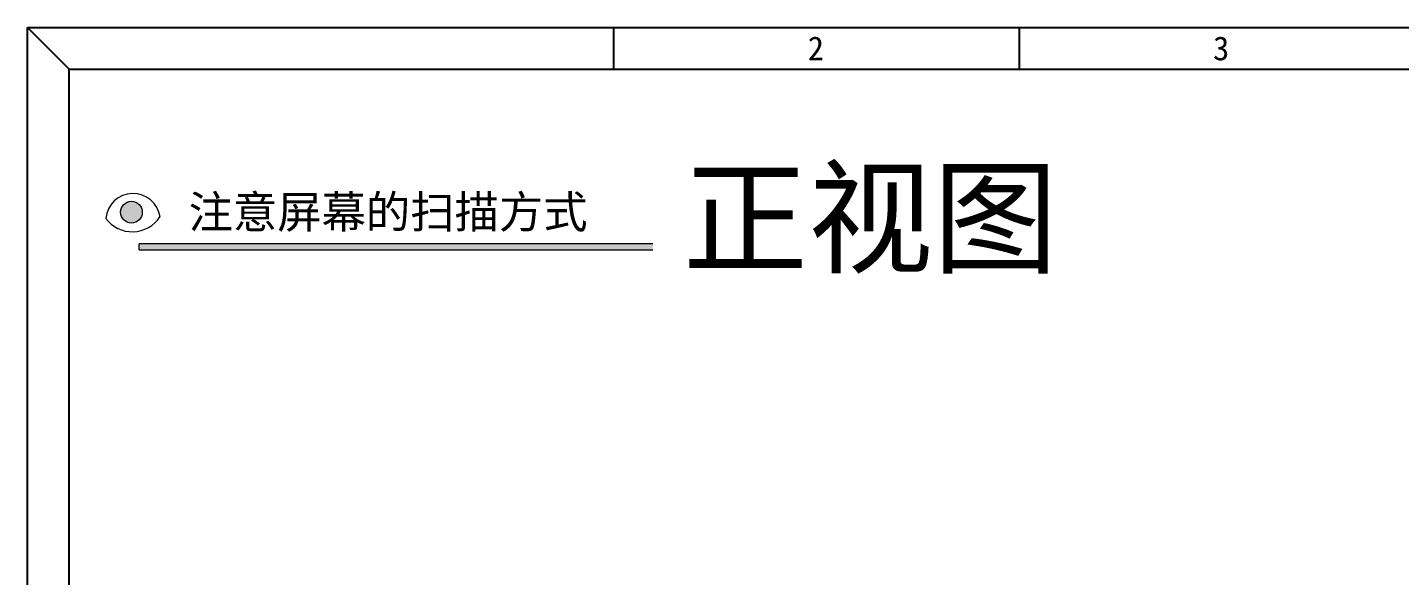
# Model space of a CAD drawing. Header units: inches. Extents: x 1765 to 5217, y -1519 to 441.
# Drawn here: x 3973.3 to 4087.3, y -1246.2 to -1200.7 of the extents above; entities that cross this region are included whole.
import ezdxf

# ---------------------------------------------------------------- set-up
doc = ezdxf.new("R2010")
doc.units = ezdxf.units.IN
doc.header["$MEASUREMENT"] = 0
doc.layers.add('3', color=2, linetype='Continuous')
doc.styles.add('Arial', font='')
doc.styles.add('宋体', font='')
doc.styles.get('Arial').set_extended_font_data('SimSun')
doc.styles.get('宋体').set_extended_font_data('SimSun')

msp = doc.modelspace()

# ---------------------------------------------------------------- hatches: boundary and pattern name
at = {"lineweight": 5}
h = msp.add_hatch(color=1, dxfattribs=at)
h.dxf.hatch_style = 1
h.paths.add_polyline_path([(3981.022, -1215.989, 1), (3982.824, -1215.989, 1)])
h = msp.add_hatch(color=2, dxfattribs=at)
h.dxf.hatch_style = 1
h.paths.add_polyline_path([(4025.241, -1219.125), (4025.241, -1218.625), (3982.56, -1218.625), (3982.56, -1219.125)])

# ---------------------------------------------------------------- linework, layer by layer
for p, q in [((3976.747, -1204.115), (3973.283, -1200.652)), ((3973.283, -1200.652), (4264.581, -1200.652)), ((3973.283, -1396.611), (3973.283, -1200.652)), ((3976.747, -1204.115), (4261.117, -1204.115)), ((3976.747, -1393.147), (3976.747, -1204.115))]:
    msp.add_line(p, q)
at = {"color": 0}
for p, q in [((4021.988, -1204.115), (4021.988, -1200.652)), ((4055.692, -1204.115), (4055.692, -1200.652))]:
    msp.add_line(p, q, dxfattribs=at)
at = {"color": 2, "lineweight": 5}
for p, q in [((4025.241, -1218.625), (3982.56, -1218.625)), ((3982.56, -1219.125), (3982.56, -1218.625)), ((3982.56, -1219.125), (4025.241, -1219.125))]:
    msp.add_line(p, q, dxfattribs=at)
msp.add_lwpolyline([(3979.789, -1216.513, 0.5205671), (3984.282, -1216.376, 0.5205671), (3984.282, -1216.376, 0.5205671), (3984.299, -1216.391, 0.8918642)], format="xyb", close=True, dxfattribs=at)
msp.add_circle((3981.923, -1215.989), 0.901, dxfattribs=at)

# ---------------------------------------------------------------- texts
at = {"color": 0, "style": 'Arial'}
for s, p in [('2', (4038.099, -1203.379)), ('3', (4071.768, -1203.379))]:
    msp.add_text(s, height=1.984, dxfattribs=at).set_placement(p)
at = {"color": 2, "lineweight": 5, "insert": (3984.83, -1214.616), "char_height": 2.70021, "width": 38.0118, "attachment_point": 1}
msp.add_mtext('{\\fSimSun|b0|i0|c134|p2; 注意屏幕的扫描方式}', dxfattribs=at)
at = {"layer": '3', "color": 0, "style": '宋体'}
msp.add_text('正视图', height=7.6124, dxfattribs=at).set_placement((4027.737, -1220.26))

doc.saveas('drawing.dxf')
